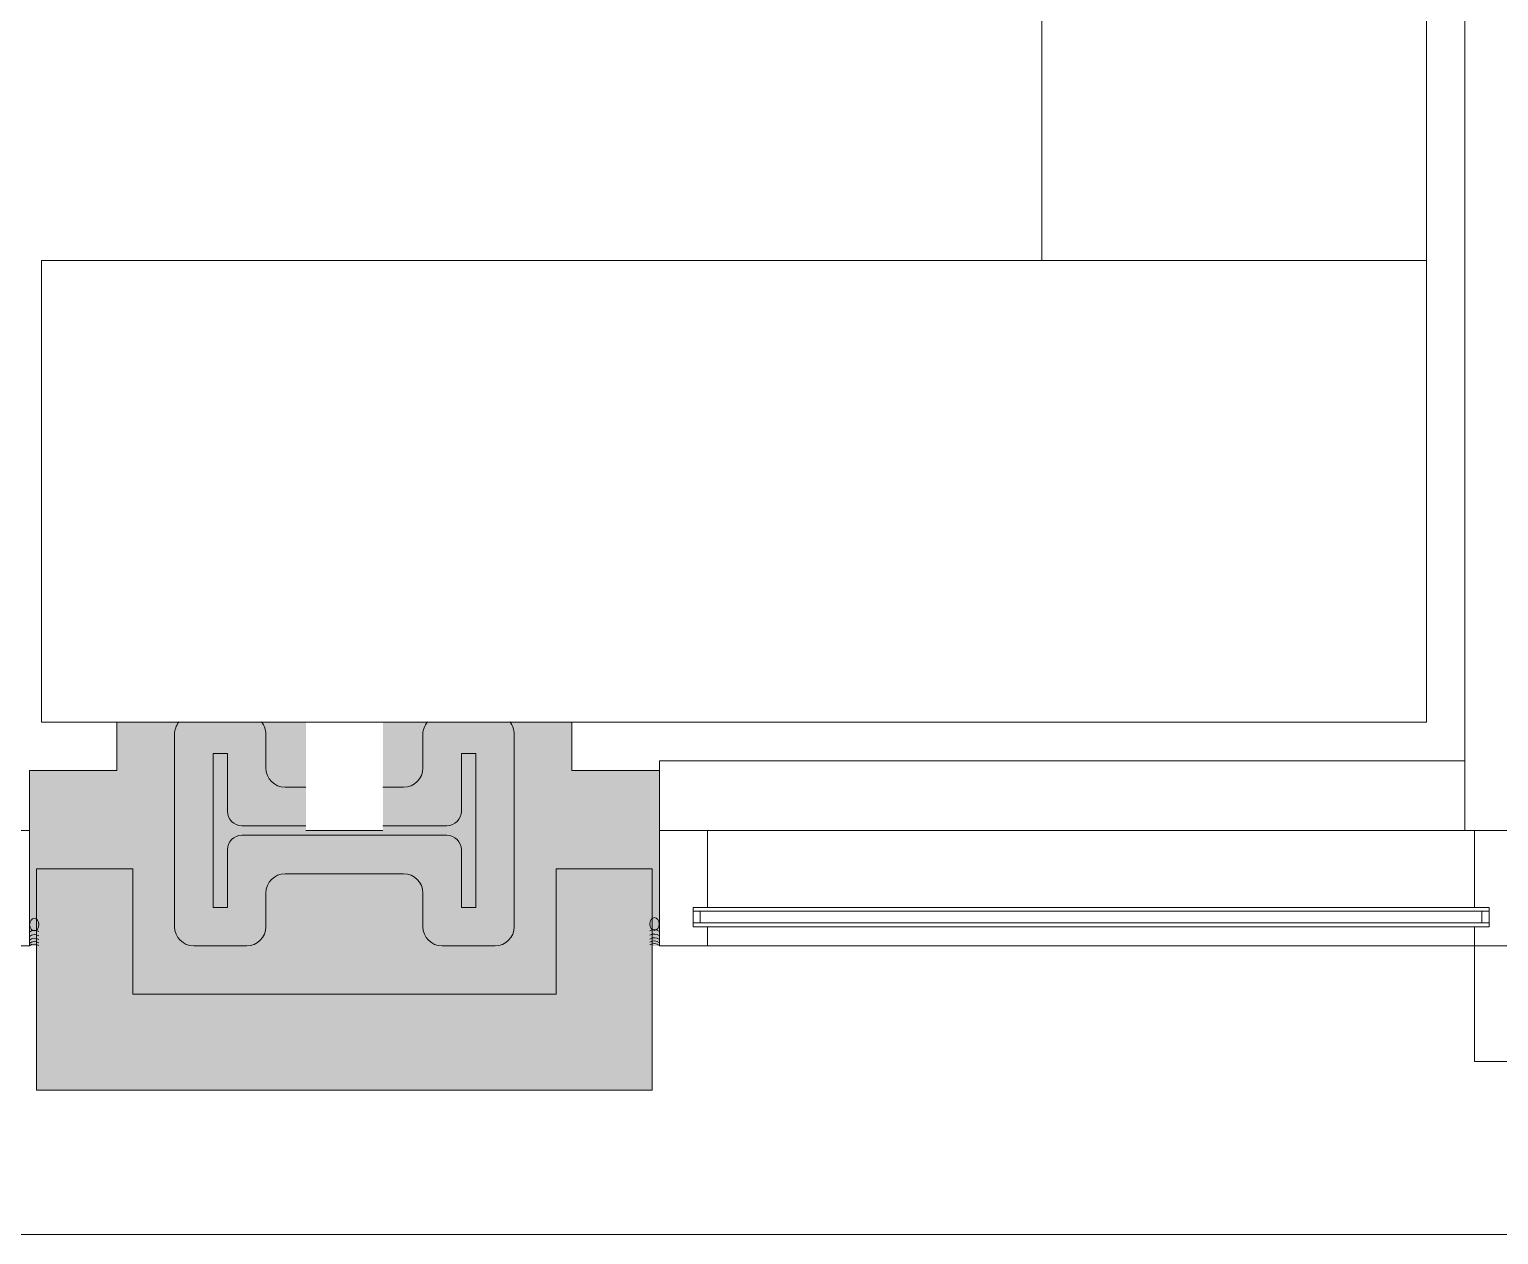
# Model space of a CAD drawing. Header units: inches. Extents: x 1 to 4637, y -664 to 702.
# Drawn here: x 1631.7 to 1708, y -663.6 to -601 of the extents above; entities that cross this region are included whole.
import ezdxf

# ---------------------------------------------------------------- set-up
doc = ezdxf.new("R2010")
doc.units = ezdxf.units.IN
doc.header["$MEASUREMENT"] = 0
for name, color, linetype, lineweight in [('A-WALL', 113, 'Continuous', 50), ('B-BASE', 7, 'Continuous', 9), ('I-FURN', 30, 'Continuous', 9), ('I-WALL', 2, 'Continuous', 9), ('NABCA_dwg', 8, 'Continuous', 9), ('NB-PART-GWB', 7, 'Continuous', 9), ('NB-ROD-SEAL', 7, 'Continuous', 9), ('NB-WALL-EXT', 7, 'Continuous', 9), ('NB-WIND-EXT', 7, 'Continuous', 9), ('NB-WIND-MULL', 7, 'Continuous', 9), ('NB-WIND-SILL', 7, 'Continuous', 9)]:
    doc.layers.add(name, color=color, linetype=linetype, lineweight=lineweight)

# ---------------------------------------------------------------- blocks, each defined once
blk = doc.blocks.new('Desk - Group 3 - Typical-2357169-New Construction - Tel_Data_Elec Plan')
at = {"layer": 'I-FURN'}
for p, q in [((0, 48), (0, 72)), ((0, 72), (72, 72)), ((72, 72), (72, 48)), ((72, 48), (0, 48)), ((0, 48), (20, 48)), ((0, 0), (0, 48)), ((20, 48), (20, 0))]:
    blk.add_line(p, q, dxfattribs=at)
blk = doc.blocks.new('NABCA_dwg_MA-2900-8th-120718_dwg-2391440-New Construction - Test Fit Plan-2421454-New Construction - Tel_Data_Elec Plan')
at = {"layer": 'B-BASE'}
blk.add_hatch(color=256, dxfattribs=at).paths.add_polyline_path([(-7737.212, -3896.601), (-7737.212, -3889.101), (-7736.837, -3889.101), (-7736.837, -3879.976), (-7741.382, -3879.976), (-7741.382, -3877.476), (-7751.212, -3877.476), (-7751.212, -3883.101), (-7755.212, -3883.101), (-7755.212, -3877.476), (-7765.042, -3877.476), (-7765.042, -3879.976), (-7769.587, -3879.976), (-7769.587, -3889.101), (-7769.212, -3889.101), (-7769.212, -3896.601), (-7741.382, -3896.601)], flags=0)
for p, q in [((-7762.042, -3888.099), (-7762.042, -3878.104)), ((-7757.292, -3878.104), (-7757.292, -3879.851)), ((-7749.132, -3879.851), (-7749.132, -3878.104)), ((-7744.382, -3878.104), (-7744.382, -3888.099)), ((-7756.292, -3880.851), (-7755.212, -3880.851)), ((-7751.212, -3880.851), (-7750.132, -3880.851)), ((-7758.542, -3882.851), (-7755.212, -3882.851)), ((-7751.212, -3882.851), (-7747.882, -3882.851)), ((-7747.882, -3883.351), (-7758.542, -3883.351)), ((-7750.132, -3885.351), (-7756.292, -3885.351)), ((-7757.292, -3886.351), (-7757.292, -3888.099)), ((-7749.132, -3888.099), (-7749.132, -3886.351)), ((-7758.292, -3889.099), (-7761.042, -3889.099)), ((-7745.382, -3889.099), (-7748.132, -3889.099))]:
    blk.add_line(p, q, dxfattribs=at)
at = {"layer": 'B-BASE', "flags": 128}
for points in [[(-5935.212, -3896.601), (-5935.212, -3904.101), (-8374.212, -3904.101), (-8374.212, -2881.078), (-8378.212, -2881.078), (-8378.212, -2538.101), (-5818.212, -2538.101), (-5818.212, -2548.101)], [(-7759.292, -3884.101), (-7759.292, -3887.099), (-7760.042, -3887.099), (-7760.042, -3879.104), (-7759.292, -3879.104), (-7759.292, -3882.101)], [(-7747.132, -3882.101), (-7747.132, -3879.104), (-7746.382, -3879.104), (-7746.382, -3887.099), (-7747.132, -3887.099), (-7747.132, -3884.101)]]:
    blk.add_lwpolyline(points, dxfattribs=at)
at = {"layer": 'B-BASE'}
for centre, radius, start, end in [((-7761.042, -3878.104), 1, 140.06614, 180), ((-7758.292, -3878.104), 1, 0, 39.93386), ((-7748.132, -3878.104), 1, 140.06614, 180), ((-7745.382, -3878.104), 1, 0, 39.93386), ((-7756.292, -3879.851), 1, 180, 270), ((-7750.132, -3879.851), 1, 270, 0), ((-7758.542, -3882.101), 0.75, 180, 270), ((-7747.882, -3882.101), 0.75, 270, 0), ((-7758.542, -3884.101), 0.75, 90, 180), ((-7747.882, -3884.101), 0.75, 0, 90), ((-7756.292, -3886.351), 1, 90, 180), ((-7750.132, -3886.351), 1, 0, 90), ((-7761.042, -3888.099), 1, 180, 270), ((-7758.292, -3888.099), 1, 270, 0), ((-7748.132, -3888.099), 1, 180, 270), ((-7745.382, -3888.099), 1, 270, 0)]:
    blk.add_arc(centre, radius, start, end, dxfattribs=at)
at = {"layer": 'NB-PART-GWB', "flags": 128}
for points in [[(-7769.587, -3884.101), (-7769.587, -3879.976), (-7765.042, -3879.976), (-7765.042, -3877.476)], [(-7741.382, -3877.476), (-7741.382, -3879.976), (-7736.837, -3879.976), (-7736.837, -3884.101)]]:
    blk.add_lwpolyline(points, dxfattribs=at)
at = {"layer": 'NB-ROD-SEAL'}
for centre, start, end in [((-7769.318, -3888.699), 56.64777, 129.97822), ((-7769.318, -3888.925), 56.64777, 129.97822), ((-7769.318, -3889.119), 56.64777, 129.97822), ((-7769.318, -3889.287), 56.64777, 129.97822), ((-7769.318, -3889.423), 56.64777, 129.97822), ((-7737.107, -3888.672), 50.02178, 123.35223), ((-7737.107, -3888.898), 50.02178, 123.35223), ((-7737.107, -3889.092), 50.02178, 123.35223), ((-7737.107, -3889.26), 50.02178, 123.35223), ((-7737.107, -3889.396), 50.02178, 123.35223)]:
    blk.add_arc(centre, 0.419, start, end, dxfattribs=at)
for centre in [(-7769.332, -3887.99), (-7737.092, -3887.963)]:
    blk.add_ellipse(centre, major_axis=(0, 0.333), ratio=0.724983, dxfattribs=at)
at = {"layer": 'NB-WALL-EXT', "flags": 128}
blk.add_lwpolyline([(-7769.212, -3896.601), (-7737.212, -3896.601), (-7737.212, -3885.101), (-7742.212, -3885.101), (-7742.212, -3891.601), (-7764.212, -3891.601), (-7764.212, -3885.101), (-7769.212, -3885.101)], close=True, dxfattribs=at)
at = {"layer": 'NB-WIND-EXT'}
for p, q in [((-7694.462, -3887.101), (-7735.087, -3887.101)), ((-7693.712, -3887.301), (-7735.087, -3887.301)), ((-7734.712, -3887.901), (-7734.712, -3887.301)), ((-7694.087, -3887.301), (-7694.087, -3887.901)), ((-7693.712, -3887.901), (-7735.087, -3887.901)), ((-7694.462, -3888.101), (-7735.087, -3888.101))]:
    blk.add_line(p, q, dxfattribs=at)
at = {"layer": 'NB-WIND-MULL', "flags": 128}
for points in [[(-7772.087, -3889.101), (-7772.087, -3888.101), (-7771.337, -3888.101), (-7771.337, -3887.101), (-7772.087, -3887.101), (-7772.087, -3883.101), (-7769.587, -3883.101), (-7769.587, -3889.101)], [(-7734.337, -3889.101), (-7734.337, -3888.101), (-7735.087, -3888.101), (-7735.087, -3887.101), (-7734.337, -3887.101), (-7734.337, -3883.101), (-7736.837, -3883.101), (-7736.837, -3889.101)], [(-7691.962, -3895.101), (-7691.962, -3894.101), (-7692.712, -3894.101), (-7692.712, -3893.101), (-7691.962, -3893.101), (-7691.962, -3889.101), (-7694.462, -3889.101), (-7694.462, -3895.101)]]:
    blk.add_lwpolyline(points, close=True, dxfattribs=at)
blk.add_lwpolyline([(-7691.962, -3883.101), (-7691.962, -3889.101), (-7694.462, -3889.101), (-7694.462, -3888.101), (-7693.712, -3888.101), (-7693.712, -3887.101), (-7694.462, -3887.101), (-7694.462, -3883.101)], dxfattribs=at)
at = {"layer": 'NB-WIND-SILL'}
for p, q in [((-7734.337, -3883.101), (-7694.962, -3883.101)), ((-7694.462, -3889.101), (-7734.337, -3889.101))]:
    blk.add_line(p, q, dxfattribs=at)
at = {"layer": 'NB-WIND-SILL', "flags": 128}
blk.add_lwpolyline([(-7694.962, -3879.476), (-7736.837, -3879.476), (-7736.837, -3879.976)], dxfattribs=at)
blk = doc.blocks.new('NABCA_dwg-2391440-New Construction - Tel_Data_Elec Plan')
at = {"layer": 'A-WALL', "color": 250, "lineweight": 20}
blk.add_line((2347.273, -642.603), (2351.273, -642.603), dxfattribs=at)
blk.add_blockref('NABCA_dwg_MA-2900-8th-120718_dwg-2391440-New Construction - Test Fit Plan-2421454-New Construction - Tel_Data_Elec Plan', (10102.485, 3240.498))

msp = doc.modelspace()

# ---------------------------------------------------------------- linework, layer by layer
at = {"layer": 'I-WALL', "color": 250, "lineweight": 20}
for p, q in [((1706.286, -494.728), (1706.286, -642.603)), ((1706.286, -642.603), (1709.786, -642.603))]:
    msp.add_line(p, q, dxfattribs=at)

# ---------------------------------------------------------------- block references
at = {"layer": 'I-FURN', "rotation": 180}
msp.add_blockref('Desk - Group 3 - Typical-2357169-New Construction - Tel_Data_Elec Plan', (1704.286, -564.978), dxfattribs=at)
at = {"layer": 'NABCA_dwg', "color": 7}
msp.add_blockref('NABCA_dwg-2391440-New Construction - Tel_Data_Elec Plan', (-701.237, 0), dxfattribs=at)

doc.saveas('drawing.dxf')
